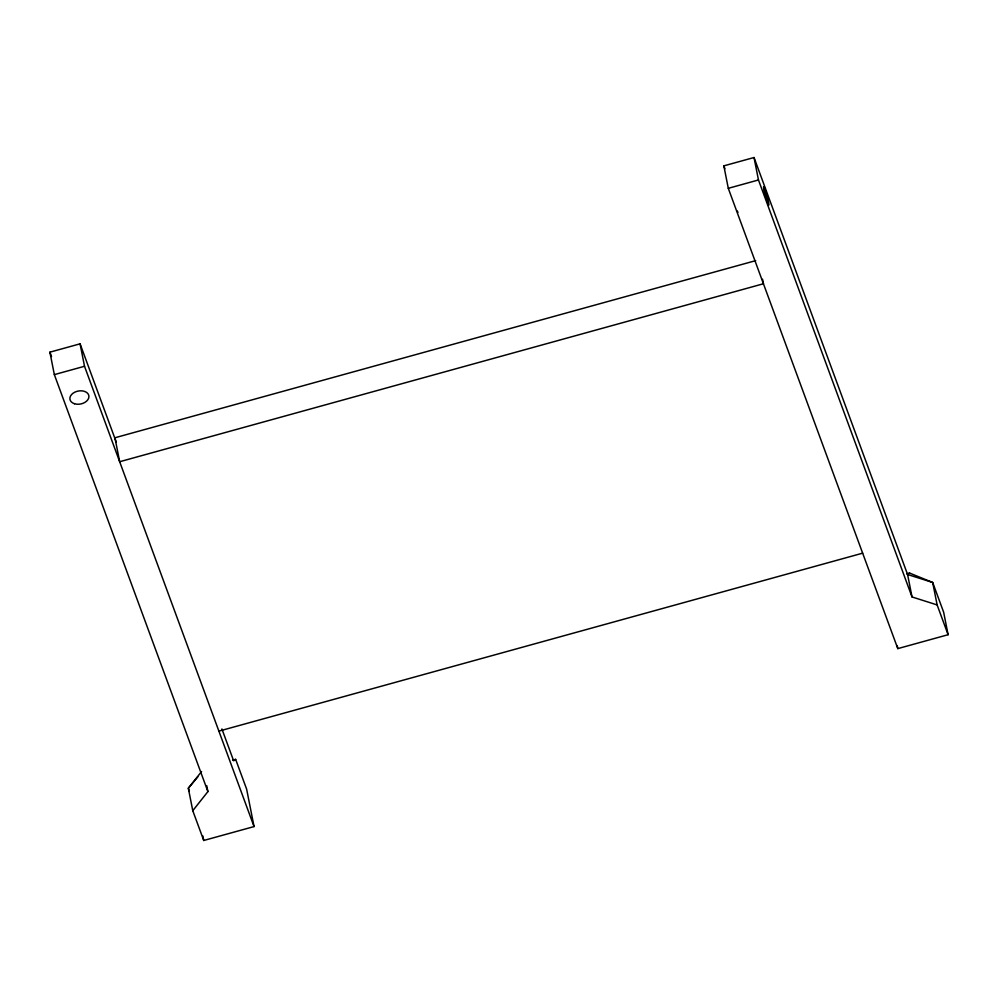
<?xml version="1.0" encoding="UTF-8"?>
<svg xmlns="http://www.w3.org/2000/svg" width="998" height="998" viewBox="0 0 998 998"><rect width="100%" height="100%" fill="white"/><g stroke="black" fill="none" stroke-linecap="round" stroke-linejoin="round"><path stroke-width="1.5" d="M201.571 771.529L188.323 788.245L192.776 810.7L203.742 840.478L254.041 826.581L246.631 789.144L235.653 759.366L232.784 760.164M192.776 810.7L207.908 791.601L206.723 785.613M197.853 776.831L188.323 788.245L189.371 791.077M235.653 759.366L233.632 760.8L221.905 728.952M937.134 604.925L932.681 582.47L909.602 573.064L907.581 574.499L912.022 596.954L937.134 604.925L948.1 634.716L897.801 648.613L728.29 188.323L723.849 165.855L754.026 157.522L907.581 574.499L932.681 582.47L943.659 612.248L948.1 634.716M207.908 791.601L54.341 374.624L49.9 352.169L80.077 343.823L116.255 442.064M54.341 374.624L84.518 366.278L254.041 826.581M728.29 188.323L758.468 179.977L912.022 596.954M755.698 260.64L114.932 437.773L119.673 461.725L763.445 283.756L762.547 279.265M218.886 731.135L862.659 553.166M906.733 573.85L909.602 573.064M723.849 165.855L724.91 168.749M49.9 352.169L51.522 356.56M897.214 645.619L897.801 648.613M754.026 157.522L758.468 179.977M202.856 835.987L203.742 840.478M80.077 343.823L84.518 366.278M737.946 212.424A9.631 0.761 74.5 0 1 737.397 211.052M74.488 403.741A9.631 6.587 -11.2 0 0 88.934 396.668A9.631 6.587 -11.2 0 0 74.8 392.177A9.631 6.587 -11.2 0 0 74.488 403.741M763.919 189.595A9.631 0.761 74.5 0 0 768.547 204.902A9.631 0.761 74.5 0 0 766.177 192.976A9.631 0.761 74.5 0 0 763.919 189.595"/></g></svg>
